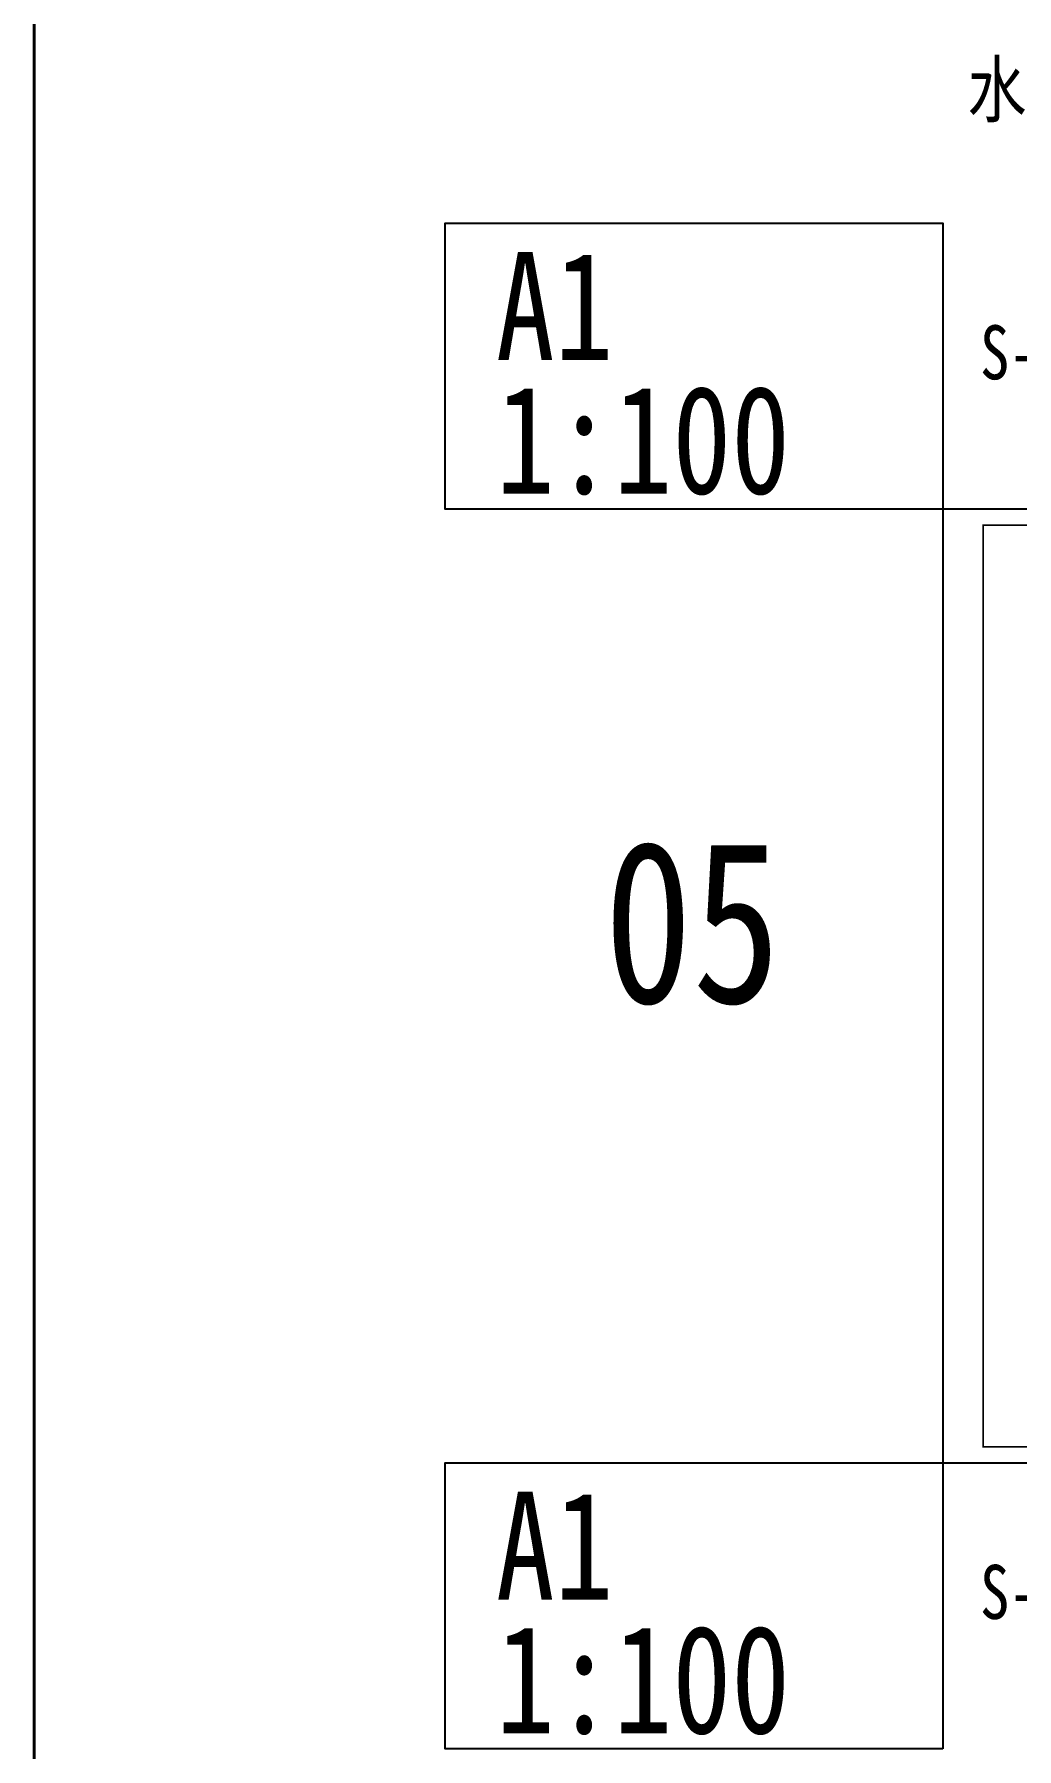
# Model space of a CAD drawing. Extents: x 1382187 to 1725648, y 860327 to 1571294.
# Drawn here: x 1415372 to 1476557, y 1094510 to 1201291 of the extents above; entities that cross this region are included whole.
import ezdxf

# ---------------------------------------------------------------- set-up
doc = ezdxf.new("R2010")
doc.units = 0
doc.header["$LTSCALE"] = 1000
doc.header["$MEASUREMENT"] = 0
for name, color, linetype in [('text', 7, 'Continuous'), ('图框', 140, 'Continuous'), ('导图字', 7, 'Continuous')]:
    doc.layers.add(name, color=color, linetype=linetype)
doc.layers.add('ZC', color=6, linetype='Continuous', lineweight=40)
doc.styles.add('黑体', font='simhei.ttf')

msp = doc.modelspace()

# ---------------------------------------------------------------- linework, layer by layer
at = {"layer": 'text', "color": 2}
for points in [[(1471963.5, 1171718.7), (1440963.5, 1171718.7), (1440963.5, 1189527), (1471963.5, 1189527)], [(1471963.5, 1094510.3), (1440963.5, 1094510.3), (1440963.5, 1112318.7), (1471963.5, 1112318.7)]]:
    msp.add_lwpolyline(points, close=True, dxfattribs=at)
at = {"layer": 'ZC', "color": 8}
msp.add_lwpolyline([(1415372, 1571293.5), (1596975, 1571293.5), (1596975, 904993), (1415372, 904993)], close=True, dxfattribs=at)
at = {"layer": '图框'}
msp.add_lwpolyline([(1471963.5, 1112318.7), (1556063.5, 1112318.7), (1556063.5, 1171718.7), (1471963.5, 1171718.7)], close=True, dxfattribs=at)
at = {"layer": '图框', "const_width": 100}
msp.add_lwpolyline([(1474463.5, 1113318.7), (1555063.5, 1113318.7), (1555063.5, 1170718.7), (1474463.5, 1170718.7)], close=True, dxfattribs=at)

# ---------------------------------------------------------------- texts
at = {"layer": 'text', "color": 2, "style": '黑体', "width": 0.8}
for s, p in [('A1', (1444116.7, 1181001.5)), ('1:100', (1444126.6, 1172675.4)), ('A1', (1444116.7, 1103793.1)), ('1:100', (1444126.6, 1095467))]:
    msp.add_text(s, height=6729.45, dxfattribs=at).set_placement(p)
at = {"layer": 'text', "color": 1, "style": '黑体', "width": 0.8}
msp.add_text('05', height=10094.18, dxfattribs=at).set_placement((1450861.7, 1140965.6))
at = {"layer": '导图字', "color": 1, "style": '黑体', "width": 0.8}
for s, p in [('水施_04_给排水抗震设计说明及支架安装示意图_A1', (1473493.5, 1196168.7)), ('S-2#楼_水施__A1_一层给排水平面图', (1474271, 1179802)), ('S-2#楼_水施__A1_屋顶给排水平面图', (1474271, 1102593.6))]:
    msp.add_text(s, height=3364.726, dxfattribs=at).set_placement(p)

doc.saveas('drawing.dxf')
